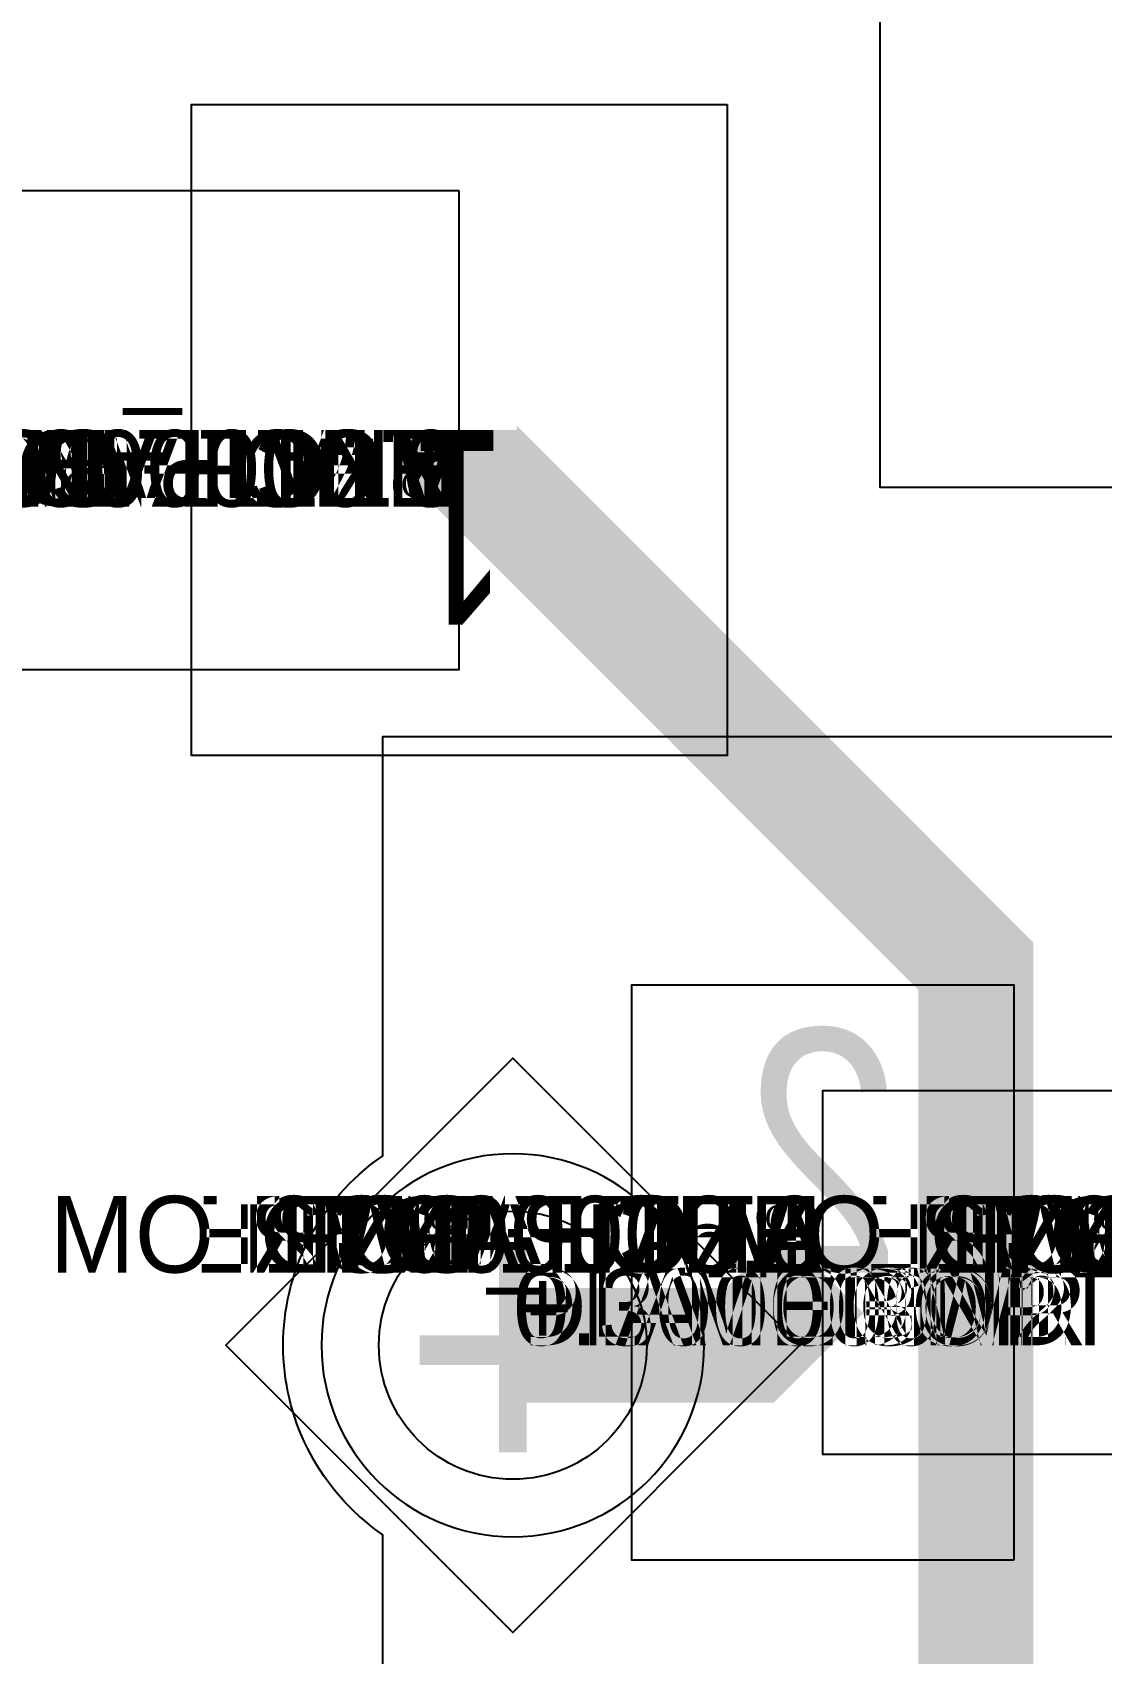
# Model space of a CAD drawing. Extents: x 0 to 323, y 0 to 320.
# Drawn here: x 46.685 to 49.478, y 24.505 to 28.738 of the extents above; entities that cross this region are included whole.
import ezdxf
from ezdxf.enums import TextEntityAlignment as Align

# ---------------------------------------------------------------- set-up
doc = ezdxf.new("R2010")
doc.units = 0
doc.header["$MEASUREMENT"] = 0
doc.layers.get('0').update_dxf_attribs({"linetype": 'CONTINUOUS'})
for name, color, linetype in [('CDN_FIGURES', 7, 'CONTINUOUS'), ('ETCH_BOTTOM', 7, 'CONTINUOUS'), ('ETCH_GND', 3, 'CONTINUOUS'), ('ETCH_INT1', 4, 'CONTINUOUS'), ('ETCH_INT2', 5, 'CONTINUOUS'), ('ETCH_PWR', 6, 'CONTINUOUS'), ('ETCH_TOP', 2, 'CONTINUOUS'), ('MANUFACTURING_NCLEGEND-1-6', 8, 'CONTINUOUS'), ('PACKAGE_GEOMETRY_ASSEMBLY_TOP', 11, 'CONTINUOUS'), ('PACKAGE_GEOMETRY_PIN_NUMBER', 9, 'CONTINUOUS')]:
    doc.layers.add(name, color=color, linetype=linetype)

# ---------------------------------------------------------------- blocks, each defined once
blk = doc.blocks.new('PAD_INFO')
for tag in ['SHAPE_TYPE', 'PAD_HEIGHT', 'PAD_LAYER', 'PAD_TYPE', 'PAD_WIDTH']:
    blk.add_attdef(tag, (0, 0), '', height=0.2)
at = {"flags": 2}
blk.add_attdef('CDN_TYPE', (0, 0), '', height=0.2, dxfattribs=at)
blk = doc.blocks.new('DRILL_INFO')
at = {"flags": 2}
blk.add_attdef('CDN_TYPE', (0, 0), '', height=0.2, dxfattribs=at)
for tag in ['FSHAPE', 'FCHAR', 'DRILL_HEIGHT', 'DIAMETER', 'PLATED', 'DRILL_WIDTH']:
    blk.add_attdef(tag, (0, 0), '', height=0.2)
blk = doc.blocks.new('VIA0700X0300')
at = {"layer": 'ETCH_BOTTOM'}
blk.add_circle((0, 0), 0.35, dxfattribs=at)
at = {"layer": 'ETCH_GND'}
blk.add_circle((0, 0), 0.35, dxfattribs=at)
at = {"layer": 'ETCH_INT1'}
blk.add_circle((0, 0), 0.35, dxfattribs=at)
at = {"layer": 'ETCH_INT2'}
blk.add_circle((0, 0), 0.35, dxfattribs=at)
at = {"layer": 'ETCH_PWR'}
blk.add_circle((0, 0), 0.35, dxfattribs=at)
at = {"layer": 'ETCH_TOP'}
blk.add_circle((0, 0), 0.35, dxfattribs=at)
ref = blk.add_blockref('PAD_INFO', (0, 0))
ref.add_attrib('PAD_LAYER', 'ETCH_TOP', (0, 0), dxfattribs={"height": 0.2})
ref.add_attrib('SHAPE_TYPE', 'NULL', (0, 0), dxfattribs={"height": 0.2})
ref.add_attrib('PAD_TYPE', 'ANTIPAD', (0, 0), dxfattribs={"height": 0.2})
ref.add_attrib('PAD_WIDTH', '0.000000', (0, 0), dxfattribs={"height": 0.2})
ref.add_attrib('PAD_HEIGHT', '0.000000', (0, 0), dxfattribs={"height": 0.2})
ref = blk.add_blockref('PAD_INFO', (0, 0))
ref.add_attrib('PAD_LAYER', 'ETCH_GND', (0, 0), dxfattribs={"height": 0.2})
ref.add_attrib('SHAPE_TYPE', 'NULL', (0, 0), dxfattribs={"height": 0.2})
ref.add_attrib('PAD_TYPE', 'ANTIPAD', (0, 0), dxfattribs={"height": 0.2})
ref.add_attrib('PAD_WIDTH', '0.000000', (0, 0), dxfattribs={"height": 0.2})
ref.add_attrib('PAD_HEIGHT', '0.000000', (0, 0), dxfattribs={"height": 0.2})
ref = blk.add_blockref('PAD_INFO', (0, 0))
ref.add_attrib('PAD_LAYER', 'ETCH_INT1', (0, 0), dxfattribs={"height": 0.2})
ref.add_attrib('SHAPE_TYPE', 'NULL', (0, 0), dxfattribs={"height": 0.2})
ref.add_attrib('PAD_TYPE', 'ANTIPAD', (0, 0), dxfattribs={"height": 0.2})
ref.add_attrib('PAD_WIDTH', '0.000000', (0, 0), dxfattribs={"height": 0.2})
ref.add_attrib('PAD_HEIGHT', '0.000000', (0, 0), dxfattribs={"height": 0.2})
ref = blk.add_blockref('PAD_INFO', (0, 0))
ref.add_attrib('PAD_LAYER', 'ETCH_INT2', (0, 0), dxfattribs={"height": 0.2})
ref.add_attrib('SHAPE_TYPE', 'NULL', (0, 0), dxfattribs={"height": 0.2})
ref.add_attrib('PAD_TYPE', 'ANTIPAD', (0, 0), dxfattribs={"height": 0.2})
ref.add_attrib('PAD_WIDTH', '0.000000', (0, 0), dxfattribs={"height": 0.2})
ref.add_attrib('PAD_HEIGHT', '0.000000', (0, 0), dxfattribs={"height": 0.2})
ref = blk.add_blockref('PAD_INFO', (0, 0))
ref.add_attrib('PAD_LAYER', 'ETCH_PWR', (0, 0), dxfattribs={"height": 0.2})
ref.add_attrib('SHAPE_TYPE', 'NULL', (0, 0), dxfattribs={"height": 0.2})
ref.add_attrib('PAD_TYPE', 'ANTIPAD', (0, 0), dxfattribs={"height": 0.2})
ref.add_attrib('PAD_WIDTH', '0.000000', (0, 0), dxfattribs={"height": 0.2})
ref.add_attrib('PAD_HEIGHT', '0.000000', (0, 0), dxfattribs={"height": 0.2})
ref = blk.add_blockref('PAD_INFO', (0, 0))
ref.add_attrib('PAD_LAYER', 'ETCH_BOTTOM', (0, 0), dxfattribs={"height": 0.2})
ref.add_attrib('SHAPE_TYPE', 'NULL', (0, 0), dxfattribs={"height": 0.2})
ref.add_attrib('PAD_TYPE', 'ANTIPAD', (0, 0), dxfattribs={"height": 0.2})
ref.add_attrib('PAD_WIDTH', '0.000000', (0, 0), dxfattribs={"height": 0.2})
ref.add_attrib('PAD_HEIGHT', '0.000000', (0, 0), dxfattribs={"height": 0.2})
ref = blk.add_blockref('PAD_INFO', (0, 0))
ref.add_attrib('PAD_LAYER', 'ETCH_TOP', (0, 0), dxfattribs={"height": 0.2})
ref.add_attrib('SHAPE_TYPE', 'NULL', (0, 0), dxfattribs={"height": 0.2})
ref.add_attrib('PAD_TYPE', 'THERMAL', (0, 0), dxfattribs={"height": 0.2})
ref.add_attrib('PAD_WIDTH', '0.000000', (0, 0), dxfattribs={"height": 0.2})
ref.add_attrib('PAD_HEIGHT', '0.000000', (0, 0), dxfattribs={"height": 0.2})
ref = blk.add_blockref('PAD_INFO', (0, 0))
ref.add_attrib('PAD_LAYER', 'ETCH_GND', (0, 0), dxfattribs={"height": 0.2})
ref.add_attrib('SHAPE_TYPE', 'NULL', (0, 0), dxfattribs={"height": 0.2})
ref.add_attrib('PAD_TYPE', 'THERMAL', (0, 0), dxfattribs={"height": 0.2})
ref.add_attrib('PAD_WIDTH', '0.000000', (0, 0), dxfattribs={"height": 0.2})
ref.add_attrib('PAD_HEIGHT', '0.000000', (0, 0), dxfattribs={"height": 0.2})
ref = blk.add_blockref('PAD_INFO', (0, 0))
ref.add_attrib('PAD_LAYER', 'ETCH_INT1', (0, 0), dxfattribs={"height": 0.2})
ref.add_attrib('SHAPE_TYPE', 'NULL', (0, 0), dxfattribs={"height": 0.2})
ref.add_attrib('PAD_TYPE', 'THERMAL', (0, 0), dxfattribs={"height": 0.2})
ref.add_attrib('PAD_WIDTH', '0.000000', (0, 0), dxfattribs={"height": 0.2})
ref.add_attrib('PAD_HEIGHT', '0.000000', (0, 0), dxfattribs={"height": 0.2})
ref = blk.add_blockref('PAD_INFO', (0, 0))
ref.add_attrib('PAD_LAYER', 'ETCH_INT2', (0, 0), dxfattribs={"height": 0.2})
ref.add_attrib('SHAPE_TYPE', 'NULL', (0, 0), dxfattribs={"height": 0.2})
ref.add_attrib('PAD_TYPE', 'THERMAL', (0, 0), dxfattribs={"height": 0.2})
ref.add_attrib('PAD_WIDTH', '0.000000', (0, 0), dxfattribs={"height": 0.2})
ref.add_attrib('PAD_HEIGHT', '0.000000', (0, 0), dxfattribs={"height": 0.2})
ref = blk.add_blockref('PAD_INFO', (0, 0))
ref.add_attrib('PAD_LAYER', 'ETCH_PWR', (0, 0), dxfattribs={"height": 0.2})
ref.add_attrib('SHAPE_TYPE', 'NULL', (0, 0), dxfattribs={"height": 0.2})
ref.add_attrib('PAD_TYPE', 'THERMAL', (0, 0), dxfattribs={"height": 0.2})
ref.add_attrib('PAD_WIDTH', '0.000000', (0, 0), dxfattribs={"height": 0.2})
ref.add_attrib('PAD_HEIGHT', '0.000000', (0, 0), dxfattribs={"height": 0.2})
ref = blk.add_blockref('PAD_INFO', (0, 0))
ref.add_attrib('PAD_LAYER', 'ETCH_BOTTOM', (0, 0), dxfattribs={"height": 0.2})
ref.add_attrib('SHAPE_TYPE', 'NULL', (0, 0), dxfattribs={"height": 0.2})
ref.add_attrib('PAD_TYPE', 'THERMAL', (0, 0), dxfattribs={"height": 0.2})
ref.add_attrib('PAD_WIDTH', '0.000000', (0, 0), dxfattribs={"height": 0.2})
ref.add_attrib('PAD_HEIGHT', '0.000000', (0, 0), dxfattribs={"height": 0.2})
ref = blk.add_blockref('PAD_INFO', (0, 0))
ref.add_attrib('PAD_LAYER', 'ETCH_TOP', (0, 0), dxfattribs={"height": 0.2})
ref.add_attrib('SHAPE_TYPE', 'CIRCLE', (0, 0), dxfattribs={"height": 0.2})
ref.add_attrib('PAD_TYPE', 'REGULAR', (0, 0), dxfattribs={"height": 0.2})
ref.add_attrib('PAD_WIDTH', '0.700000', (0, 0), dxfattribs={"height": 0.2})
ref.add_attrib('PAD_HEIGHT', '0.700000', (0, 0), dxfattribs={"height": 0.2})
ref = blk.add_blockref('PAD_INFO', (0, 0))
ref.add_attrib('PAD_LAYER', 'ETCH_GND', (0, 0), dxfattribs={"height": 0.2})
ref.add_attrib('SHAPE_TYPE', 'CIRCLE', (0, 0), dxfattribs={"height": 0.2})
ref.add_attrib('PAD_TYPE', 'REGULAR', (0, 0), dxfattribs={"height": 0.2})
ref.add_attrib('PAD_WIDTH', '0.700000', (0, 0), dxfattribs={"height": 0.2})
ref.add_attrib('PAD_HEIGHT', '0.700000', (0, 0), dxfattribs={"height": 0.2})
ref = blk.add_blockref('PAD_INFO', (0, 0))
ref.add_attrib('PAD_LAYER', 'ETCH_INT1', (0, 0), dxfattribs={"height": 0.2})
ref.add_attrib('SHAPE_TYPE', 'CIRCLE', (0, 0), dxfattribs={"height": 0.2})
ref.add_attrib('PAD_TYPE', 'REGULAR', (0, 0), dxfattribs={"height": 0.2})
ref.add_attrib('PAD_WIDTH', '0.700000', (0, 0), dxfattribs={"height": 0.2})
ref.add_attrib('PAD_HEIGHT', '0.700000', (0, 0), dxfattribs={"height": 0.2})
ref = blk.add_blockref('PAD_INFO', (0, 0))
ref.add_attrib('PAD_LAYER', 'ETCH_INT2', (0, 0), dxfattribs={"height": 0.2})
ref.add_attrib('SHAPE_TYPE', 'CIRCLE', (0, 0), dxfattribs={"height": 0.2})
ref.add_attrib('PAD_TYPE', 'REGULAR', (0, 0), dxfattribs={"height": 0.2})
ref.add_attrib('PAD_WIDTH', '0.700000', (0, 0), dxfattribs={"height": 0.2})
ref.add_attrib('PAD_HEIGHT', '0.700000', (0, 0), dxfattribs={"height": 0.2})
ref = blk.add_blockref('PAD_INFO', (0, 0))
ref.add_attrib('PAD_LAYER', 'ETCH_PWR', (0, 0), dxfattribs={"height": 0.2})
ref.add_attrib('SHAPE_TYPE', 'CIRCLE', (0, 0), dxfattribs={"height": 0.2})
ref.add_attrib('PAD_TYPE', 'REGULAR', (0, 0), dxfattribs={"height": 0.2})
ref.add_attrib('PAD_WIDTH', '0.700000', (0, 0), dxfattribs={"height": 0.2})
ref.add_attrib('PAD_HEIGHT', '0.700000', (0, 0), dxfattribs={"height": 0.2})
ref = blk.add_blockref('PAD_INFO', (0, 0))
ref.add_attrib('PAD_LAYER', 'ETCH_BOTTOM', (0, 0), dxfattribs={"height": 0.2})
ref.add_attrib('SHAPE_TYPE', 'CIRCLE', (0, 0), dxfattribs={"height": 0.2})
ref.add_attrib('PAD_TYPE', 'REGULAR', (0, 0), dxfattribs={"height": 0.2})
ref.add_attrib('PAD_WIDTH', '0.700000', (0, 0), dxfattribs={"height": 0.2})
ref.add_attrib('PAD_HEIGHT', '0.700000', (0, 0), dxfattribs={"height": 0.2})
ref = blk.add_blockref('DRILL_INFO', (0, 0))
ref.add_attrib('DIAMETER', '0.300000', (0, 0), dxfattribs={"height": 0.2})
ref.add_attrib('PLATED', 'PLATED', (0, 0), dxfattribs={"height": 0.2})
ref.add_attrib('FSHAPE', 'DIAMOND', (0, 0), dxfattribs={"height": 0.2})
ref.add_attrib('FCHAR', '+', (0, 0), dxfattribs={"height": 0.2})
ref.add_attrib('DRILL_WIDTH', '1.500000', (0, 0), dxfattribs={"height": 0.2})
ref.add_attrib('DRILL_HEIGHT', '1.500000', (0, 0), dxfattribs={"height": 0.2})
for tag in ['CDN_TYPE', 'PIN']:
    blk.add_attdef(tag, (0, 0), '', height=0.2)
at = {"flags": 2}
for tag in ['PSTKNAME', 'BBV']:
    blk.add_attdef(tag, (0, 0), '', height=0.2, dxfattribs=at)
blk = doc.blocks.new('FIGURE_DIAMOND')
at = {"layer": 'CDN_FIGURES'}
blk.add_lwpolyline([(-0.5, 0), (0, 0.5), (0.5, 0), (0, -0.5)], close=True, dxfattribs=at)
blk = doc.blocks.new('RC1400X1700TS')
at = {"layer": 'ETCH_TOP'}
blk.add_lwpolyline([(-0.7, -0.85), (-0.7, 0.85), (0.7, 0.85), (0.7, -0.85)], close=True, dxfattribs=at)
ref = blk.add_blockref('PAD_INFO', (0, 0))
ref.add_attrib('PAD_LAYER', 'ETCH_TOP', (0, 0), dxfattribs={"height": 0.2})
ref.add_attrib('SHAPE_TYPE', 'NULL', (0, 0), dxfattribs={"height": 0.2})
ref.add_attrib('PAD_TYPE', 'ANTIPAD', (0, 0), dxfattribs={"height": 0.2})
ref.add_attrib('PAD_WIDTH', '0.000000', (0, 0), dxfattribs={"height": 0.2})
ref.add_attrib('PAD_HEIGHT', '0.000000', (0, 0), dxfattribs={"height": 0.2})
ref = blk.add_blockref('PAD_INFO', (0, 0))
ref.add_attrib('PAD_LAYER', 'ETCH_GND', (0, 0), dxfattribs={"height": 0.2})
ref.add_attrib('SHAPE_TYPE', 'NULL', (0, 0), dxfattribs={"height": 0.2})
ref.add_attrib('PAD_TYPE', 'ANTIPAD', (0, 0), dxfattribs={"height": 0.2})
ref.add_attrib('PAD_WIDTH', '0.000000', (0, 0), dxfattribs={"height": 0.2})
ref.add_attrib('PAD_HEIGHT', '0.000000', (0, 0), dxfattribs={"height": 0.2})
ref = blk.add_blockref('PAD_INFO', (0, 0))
ref.add_attrib('PAD_LAYER', 'ETCH_INT1', (0, 0), dxfattribs={"height": 0.2})
ref.add_attrib('SHAPE_TYPE', 'NULL', (0, 0), dxfattribs={"height": 0.2})
ref.add_attrib('PAD_TYPE', 'ANTIPAD', (0, 0), dxfattribs={"height": 0.2})
ref.add_attrib('PAD_WIDTH', '0.000000', (0, 0), dxfattribs={"height": 0.2})
ref.add_attrib('PAD_HEIGHT', '0.000000', (0, 0), dxfattribs={"height": 0.2})
ref = blk.add_blockref('PAD_INFO', (0, 0))
ref.add_attrib('PAD_LAYER', 'ETCH_INT2', (0, 0), dxfattribs={"height": 0.2})
ref.add_attrib('SHAPE_TYPE', 'NULL', (0, 0), dxfattribs={"height": 0.2})
ref.add_attrib('PAD_TYPE', 'ANTIPAD', (0, 0), dxfattribs={"height": 0.2})
ref.add_attrib('PAD_WIDTH', '0.000000', (0, 0), dxfattribs={"height": 0.2})
ref.add_attrib('PAD_HEIGHT', '0.000000', (0, 0), dxfattribs={"height": 0.2})
ref = blk.add_blockref('PAD_INFO', (0, 0))
ref.add_attrib('PAD_LAYER', 'ETCH_PWR', (0, 0), dxfattribs={"height": 0.2})
ref.add_attrib('SHAPE_TYPE', 'NULL', (0, 0), dxfattribs={"height": 0.2})
ref.add_attrib('PAD_TYPE', 'ANTIPAD', (0, 0), dxfattribs={"height": 0.2})
ref.add_attrib('PAD_WIDTH', '0.000000', (0, 0), dxfattribs={"height": 0.2})
ref.add_attrib('PAD_HEIGHT', '0.000000', (0, 0), dxfattribs={"height": 0.2})
ref = blk.add_blockref('PAD_INFO', (0, 0))
ref.add_attrib('PAD_LAYER', 'ETCH_BOTTOM', (0, 0), dxfattribs={"height": 0.2})
ref.add_attrib('SHAPE_TYPE', 'NULL', (0, 0), dxfattribs={"height": 0.2})
ref.add_attrib('PAD_TYPE', 'ANTIPAD', (0, 0), dxfattribs={"height": 0.2})
ref.add_attrib('PAD_WIDTH', '0.000000', (0, 0), dxfattribs={"height": 0.2})
ref.add_attrib('PAD_HEIGHT', '0.000000', (0, 0), dxfattribs={"height": 0.2})
ref = blk.add_blockref('PAD_INFO', (0, 0))
ref.add_attrib('PAD_LAYER', 'ETCH_TOP', (0, 0), dxfattribs={"height": 0.2})
ref.add_attrib('SHAPE_TYPE', 'NULL', (0, 0), dxfattribs={"height": 0.2})
ref.add_attrib('PAD_TYPE', 'THERMAL', (0, 0), dxfattribs={"height": 0.2})
ref.add_attrib('PAD_WIDTH', '0.000000', (0, 0), dxfattribs={"height": 0.2})
ref.add_attrib('PAD_HEIGHT', '0.000000', (0, 0), dxfattribs={"height": 0.2})
ref = blk.add_blockref('PAD_INFO', (0, 0))
ref.add_attrib('PAD_LAYER', 'ETCH_GND', (0, 0), dxfattribs={"height": 0.2})
ref.add_attrib('SHAPE_TYPE', 'NULL', (0, 0), dxfattribs={"height": 0.2})
ref.add_attrib('PAD_TYPE', 'THERMAL', (0, 0), dxfattribs={"height": 0.2})
ref.add_attrib('PAD_WIDTH', '0.000000', (0, 0), dxfattribs={"height": 0.2})
ref.add_attrib('PAD_HEIGHT', '0.000000', (0, 0), dxfattribs={"height": 0.2})
ref = blk.add_blockref('PAD_INFO', (0, 0))
ref.add_attrib('PAD_LAYER', 'ETCH_INT1', (0, 0), dxfattribs={"height": 0.2})
ref.add_attrib('SHAPE_TYPE', 'NULL', (0, 0), dxfattribs={"height": 0.2})
ref.add_attrib('PAD_TYPE', 'THERMAL', (0, 0), dxfattribs={"height": 0.2})
ref.add_attrib('PAD_WIDTH', '0.000000', (0, 0), dxfattribs={"height": 0.2})
ref.add_attrib('PAD_HEIGHT', '0.000000', (0, 0), dxfattribs={"height": 0.2})
ref = blk.add_blockref('PAD_INFO', (0, 0))
ref.add_attrib('PAD_LAYER', 'ETCH_INT2', (0, 0), dxfattribs={"height": 0.2})
ref.add_attrib('SHAPE_TYPE', 'NULL', (0, 0), dxfattribs={"height": 0.2})
ref.add_attrib('PAD_TYPE', 'THERMAL', (0, 0), dxfattribs={"height": 0.2})
ref.add_attrib('PAD_WIDTH', '0.000000', (0, 0), dxfattribs={"height": 0.2})
ref.add_attrib('PAD_HEIGHT', '0.000000', (0, 0), dxfattribs={"height": 0.2})
ref = blk.add_blockref('PAD_INFO', (0, 0))
ref.add_attrib('PAD_LAYER', 'ETCH_PWR', (0, 0), dxfattribs={"height": 0.2})
ref.add_attrib('SHAPE_TYPE', 'NULL', (0, 0), dxfattribs={"height": 0.2})
ref.add_attrib('PAD_TYPE', 'THERMAL', (0, 0), dxfattribs={"height": 0.2})
ref.add_attrib('PAD_WIDTH', '0.000000', (0, 0), dxfattribs={"height": 0.2})
ref.add_attrib('PAD_HEIGHT', '0.000000', (0, 0), dxfattribs={"height": 0.2})
ref = blk.add_blockref('PAD_INFO', (0, 0))
ref.add_attrib('PAD_LAYER', 'ETCH_BOTTOM', (0, 0), dxfattribs={"height": 0.2})
ref.add_attrib('SHAPE_TYPE', 'NULL', (0, 0), dxfattribs={"height": 0.2})
ref.add_attrib('PAD_TYPE', 'THERMAL', (0, 0), dxfattribs={"height": 0.2})
ref.add_attrib('PAD_WIDTH', '0.000000', (0, 0), dxfattribs={"height": 0.2})
ref.add_attrib('PAD_HEIGHT', '0.000000', (0, 0), dxfattribs={"height": 0.2})
ref = blk.add_blockref('PAD_INFO', (0, 0))
ref.add_attrib('PAD_LAYER', 'ETCH_GND', (0, 0), dxfattribs={"height": 0.2})
ref.add_attrib('SHAPE_TYPE', 'NULL', (0, 0), dxfattribs={"height": 0.2})
ref.add_attrib('PAD_TYPE', 'REGULAR', (0, 0), dxfattribs={"height": 0.2})
ref.add_attrib('PAD_WIDTH', '0.000000', (0, 0), dxfattribs={"height": 0.2})
ref.add_attrib('PAD_HEIGHT', '0.000000', (0, 0), dxfattribs={"height": 0.2})
ref = blk.add_blockref('PAD_INFO', (0, 0))
ref.add_attrib('PAD_LAYER', 'ETCH_INT1', (0, 0), dxfattribs={"height": 0.2})
ref.add_attrib('SHAPE_TYPE', 'NULL', (0, 0), dxfattribs={"height": 0.2})
ref.add_attrib('PAD_TYPE', 'REGULAR', (0, 0), dxfattribs={"height": 0.2})
ref.add_attrib('PAD_WIDTH', '0.000000', (0, 0), dxfattribs={"height": 0.2})
ref.add_attrib('PAD_HEIGHT', '0.000000', (0, 0), dxfattribs={"height": 0.2})
ref = blk.add_blockref('PAD_INFO', (0, 0))
ref.add_attrib('PAD_LAYER', 'ETCH_INT2', (0, 0), dxfattribs={"height": 0.2})
ref.add_attrib('SHAPE_TYPE', 'NULL', (0, 0), dxfattribs={"height": 0.2})
ref.add_attrib('PAD_TYPE', 'REGULAR', (0, 0), dxfattribs={"height": 0.2})
ref.add_attrib('PAD_WIDTH', '0.000000', (0, 0), dxfattribs={"height": 0.2})
ref.add_attrib('PAD_HEIGHT', '0.000000', (0, 0), dxfattribs={"height": 0.2})
ref = blk.add_blockref('PAD_INFO', (0, 0))
ref.add_attrib('PAD_LAYER', 'ETCH_PWR', (0, 0), dxfattribs={"height": 0.2})
ref.add_attrib('SHAPE_TYPE', 'NULL', (0, 0), dxfattribs={"height": 0.2})
ref.add_attrib('PAD_TYPE', 'REGULAR', (0, 0), dxfattribs={"height": 0.2})
ref.add_attrib('PAD_WIDTH', '0.000000', (0, 0), dxfattribs={"height": 0.2})
ref.add_attrib('PAD_HEIGHT', '0.000000', (0, 0), dxfattribs={"height": 0.2})
ref = blk.add_blockref('PAD_INFO', (0, 0))
ref.add_attrib('PAD_LAYER', 'ETCH_BOTTOM', (0, 0), dxfattribs={"height": 0.2})
ref.add_attrib('SHAPE_TYPE', 'NULL', (0, 0), dxfattribs={"height": 0.2})
ref.add_attrib('PAD_TYPE', 'REGULAR', (0, 0), dxfattribs={"height": 0.2})
ref.add_attrib('PAD_WIDTH', '0.000000', (0, 0), dxfattribs={"height": 0.2})
ref.add_attrib('PAD_HEIGHT', '0.000000', (0, 0), dxfattribs={"height": 0.2})
ref = blk.add_blockref('DRILL_INFO', (0, 0))
ref.add_attrib('DIAMETER', '0.000000', (0, 0), dxfattribs={"height": 0.2})
ref.add_attrib('PLATED', 'PLATED', (0, 0), dxfattribs={"height": 0.2})
ref.add_attrib('FSHAPE', 'NULL', (0, 0), dxfattribs={"height": 0.2})
ref.add_attrib('DRILL_WIDTH', '0.000000', (0, 0), dxfattribs={"height": 0.2})
ref.add_attrib('DRILL_HEIGHT', '0.000000', (0, 0), dxfattribs={"height": 0.2})
ref = blk.add_blockref('PAD_INFO', (0, 0))
ref.add_attrib('PAD_LAYER', 'ETCH_TOP', (0, 0), dxfattribs={"height": 0.2})
ref.add_attrib('SHAPE_TYPE', 'RECTANGLE', (0, 0), dxfattribs={"height": 0.2})
ref.add_attrib('PAD_TYPE', 'REGULAR', (0, 0), dxfattribs={"height": 0.2})
ref.add_attrib('PAD_WIDTH', '1.400000', (0, 0), dxfattribs={"height": 0.2})
ref.add_attrib('PAD_HEIGHT', '1.700000', (0, 0), dxfattribs={"height": 0.2})
for tag in ['CDN_TYPE', 'PIN']:
    blk.add_attdef(tag, (0, 0), '', height=0.2)
at = {"flags": 2}
for tag in ['PSTKNAME', 'BBV']:
    blk.add_attdef(tag, (0, 0), '', height=0.2, dxfattribs=at)
blk = doc.blocks.new('F91')
at = {"layer": 'PACKAGE_GEOMETRY_ASSEMBLY_TOP'}
blk.add_lwpolyline([(0, -0.625), (2, -0.625), (2, 0.625), (0, 0.625)], close=True, dxfattribs=at)
at = {"layer": 'ETCH_TOP'}
ref = blk.add_blockref('RC1400X1700TS', (0, 0), dxfattribs=at)
ref.add_attrib('CDN_TYPE', 'PIN', (0, 0), dxfattribs={"height": 0.2})
ref.add_attrib('PIN', '1', (0, 0), dxfattribs={"height": 0.2})
ref = blk.add_blockref('RC1400X1700TS', (2, 0), dxfattribs=at)
ref.add_attrib('CDN_TYPE', 'PIN', (0, 0), dxfattribs={"height": 0.2})
ref.add_attrib('PIN', '2', (0, 0), dxfattribs={"height": 0.2})
at = {"flags": 2}
for tag in ['SYMBOL_TYPE', 'CDN_TYPE', 'REFDES']:
    blk.add_attdef(tag, (0, 0), '', height=0.2, dxfattribs=at)
blk = doc.blocks.new('RC1000X1500TS')
at = {"layer": 'ETCH_TOP'}
blk.add_lwpolyline([(-0.5, -0.75), (-0.5, 0.75), (0.5, 0.75), (0.5, -0.75)], close=True, dxfattribs=at)
ref = blk.add_blockref('PAD_INFO', (0, 0))
ref.add_attrib('PAD_LAYER', 'ETCH_TOP', (0, 0), dxfattribs={"height": 0.2})
ref.add_attrib('SHAPE_TYPE', 'NULL', (0, 0), dxfattribs={"height": 0.2})
ref.add_attrib('PAD_TYPE', 'ANTIPAD', (0, 0), dxfattribs={"height": 0.2})
ref.add_attrib('PAD_WIDTH', '0.000000', (0, 0), dxfattribs={"height": 0.2})
ref.add_attrib('PAD_HEIGHT', '0.000000', (0, 0), dxfattribs={"height": 0.2})
ref = blk.add_blockref('PAD_INFO', (0, 0))
ref.add_attrib('PAD_LAYER', 'ETCH_GND', (0, 0), dxfattribs={"height": 0.2})
ref.add_attrib('SHAPE_TYPE', 'NULL', (0, 0), dxfattribs={"height": 0.2})
ref.add_attrib('PAD_TYPE', 'ANTIPAD', (0, 0), dxfattribs={"height": 0.2})
ref.add_attrib('PAD_WIDTH', '0.000000', (0, 0), dxfattribs={"height": 0.2})
ref.add_attrib('PAD_HEIGHT', '0.000000', (0, 0), dxfattribs={"height": 0.2})
ref = blk.add_blockref('PAD_INFO', (0, 0))
ref.add_attrib('PAD_LAYER', 'ETCH_INT1', (0, 0), dxfattribs={"height": 0.2})
ref.add_attrib('SHAPE_TYPE', 'NULL', (0, 0), dxfattribs={"height": 0.2})
ref.add_attrib('PAD_TYPE', 'ANTIPAD', (0, 0), dxfattribs={"height": 0.2})
ref.add_attrib('PAD_WIDTH', '0.000000', (0, 0), dxfattribs={"height": 0.2})
ref.add_attrib('PAD_HEIGHT', '0.000000', (0, 0), dxfattribs={"height": 0.2})
ref = blk.add_blockref('PAD_INFO', (0, 0))
ref.add_attrib('PAD_LAYER', 'ETCH_INT2', (0, 0), dxfattribs={"height": 0.2})
ref.add_attrib('SHAPE_TYPE', 'NULL', (0, 0), dxfattribs={"height": 0.2})
ref.add_attrib('PAD_TYPE', 'ANTIPAD', (0, 0), dxfattribs={"height": 0.2})
ref.add_attrib('PAD_WIDTH', '0.000000', (0, 0), dxfattribs={"height": 0.2})
ref.add_attrib('PAD_HEIGHT', '0.000000', (0, 0), dxfattribs={"height": 0.2})
ref = blk.add_blockref('PAD_INFO', (0, 0))
ref.add_attrib('PAD_LAYER', 'ETCH_PWR', (0, 0), dxfattribs={"height": 0.2})
ref.add_attrib('SHAPE_TYPE', 'NULL', (0, 0), dxfattribs={"height": 0.2})
ref.add_attrib('PAD_TYPE', 'ANTIPAD', (0, 0), dxfattribs={"height": 0.2})
ref.add_attrib('PAD_WIDTH', '0.000000', (0, 0), dxfattribs={"height": 0.2})
ref.add_attrib('PAD_HEIGHT', '0.000000', (0, 0), dxfattribs={"height": 0.2})
ref = blk.add_blockref('PAD_INFO', (0, 0))
ref.add_attrib('PAD_LAYER', 'ETCH_BOTTOM', (0, 0), dxfattribs={"height": 0.2})
ref.add_attrib('SHAPE_TYPE', 'NULL', (0, 0), dxfattribs={"height": 0.2})
ref.add_attrib('PAD_TYPE', 'ANTIPAD', (0, 0), dxfattribs={"height": 0.2})
ref.add_attrib('PAD_WIDTH', '0.000000', (0, 0), dxfattribs={"height": 0.2})
ref.add_attrib('PAD_HEIGHT', '0.000000', (0, 0), dxfattribs={"height": 0.2})
ref = blk.add_blockref('PAD_INFO', (0, 0))
ref.add_attrib('PAD_LAYER', 'ETCH_TOP', (0, 0), dxfattribs={"height": 0.2})
ref.add_attrib('SHAPE_TYPE', 'NULL', (0, 0), dxfattribs={"height": 0.2})
ref.add_attrib('PAD_TYPE', 'THERMAL', (0, 0), dxfattribs={"height": 0.2})
ref.add_attrib('PAD_WIDTH', '0.000000', (0, 0), dxfattribs={"height": 0.2})
ref.add_attrib('PAD_HEIGHT', '0.000000', (0, 0), dxfattribs={"height": 0.2})
ref = blk.add_blockref('PAD_INFO', (0, 0))
ref.add_attrib('PAD_LAYER', 'ETCH_GND', (0, 0), dxfattribs={"height": 0.2})
ref.add_attrib('SHAPE_TYPE', 'NULL', (0, 0), dxfattribs={"height": 0.2})
ref.add_attrib('PAD_TYPE', 'THERMAL', (0, 0), dxfattribs={"height": 0.2})
ref.add_attrib('PAD_WIDTH', '0.000000', (0, 0), dxfattribs={"height": 0.2})
ref.add_attrib('PAD_HEIGHT', '0.000000', (0, 0), dxfattribs={"height": 0.2})
ref = blk.add_blockref('PAD_INFO', (0, 0))
ref.add_attrib('PAD_LAYER', 'ETCH_INT1', (0, 0), dxfattribs={"height": 0.2})
ref.add_attrib('SHAPE_TYPE', 'NULL', (0, 0), dxfattribs={"height": 0.2})
ref.add_attrib('PAD_TYPE', 'THERMAL', (0, 0), dxfattribs={"height": 0.2})
ref.add_attrib('PAD_WIDTH', '0.000000', (0, 0), dxfattribs={"height": 0.2})
ref.add_attrib('PAD_HEIGHT', '0.000000', (0, 0), dxfattribs={"height": 0.2})
ref = blk.add_blockref('PAD_INFO', (0, 0))
ref.add_attrib('PAD_LAYER', 'ETCH_INT2', (0, 0), dxfattribs={"height": 0.2})
ref.add_attrib('SHAPE_TYPE', 'NULL', (0, 0), dxfattribs={"height": 0.2})
ref.add_attrib('PAD_TYPE', 'THERMAL', (0, 0), dxfattribs={"height": 0.2})
ref.add_attrib('PAD_WIDTH', '0.000000', (0, 0), dxfattribs={"height": 0.2})
ref.add_attrib('PAD_HEIGHT', '0.000000', (0, 0), dxfattribs={"height": 0.2})
ref = blk.add_blockref('PAD_INFO', (0, 0))
ref.add_attrib('PAD_LAYER', 'ETCH_PWR', (0, 0), dxfattribs={"height": 0.2})
ref.add_attrib('SHAPE_TYPE', 'NULL', (0, 0), dxfattribs={"height": 0.2})
ref.add_attrib('PAD_TYPE', 'THERMAL', (0, 0), dxfattribs={"height": 0.2})
ref.add_attrib('PAD_WIDTH', '0.000000', (0, 0), dxfattribs={"height": 0.2})
ref.add_attrib('PAD_HEIGHT', '0.000000', (0, 0), dxfattribs={"height": 0.2})
ref = blk.add_blockref('PAD_INFO', (0, 0))
ref.add_attrib('PAD_LAYER', 'ETCH_BOTTOM', (0, 0), dxfattribs={"height": 0.2})
ref.add_attrib('SHAPE_TYPE', 'NULL', (0, 0), dxfattribs={"height": 0.2})
ref.add_attrib('PAD_TYPE', 'THERMAL', (0, 0), dxfattribs={"height": 0.2})
ref.add_attrib('PAD_WIDTH', '0.000000', (0, 0), dxfattribs={"height": 0.2})
ref.add_attrib('PAD_HEIGHT', '0.000000', (0, 0), dxfattribs={"height": 0.2})
ref = blk.add_blockref('PAD_INFO', (0, 0))
ref.add_attrib('PAD_LAYER', 'ETCH_GND', (0, 0), dxfattribs={"height": 0.2})
ref.add_attrib('SHAPE_TYPE', 'NULL', (0, 0), dxfattribs={"height": 0.2})
ref.add_attrib('PAD_TYPE', 'REGULAR', (0, 0), dxfattribs={"height": 0.2})
ref.add_attrib('PAD_WIDTH', '0.000000', (0, 0), dxfattribs={"height": 0.2})
ref.add_attrib('PAD_HEIGHT', '0.000000', (0, 0), dxfattribs={"height": 0.2})
ref = blk.add_blockref('PAD_INFO', (0, 0))
ref.add_attrib('PAD_LAYER', 'ETCH_INT1', (0, 0), dxfattribs={"height": 0.2})
ref.add_attrib('SHAPE_TYPE', 'NULL', (0, 0), dxfattribs={"height": 0.2})
ref.add_attrib('PAD_TYPE', 'REGULAR', (0, 0), dxfattribs={"height": 0.2})
ref.add_attrib('PAD_WIDTH', '0.000000', (0, 0), dxfattribs={"height": 0.2})
ref.add_attrib('PAD_HEIGHT', '0.000000', (0, 0), dxfattribs={"height": 0.2})
ref = blk.add_blockref('PAD_INFO', (0, 0))
ref.add_attrib('PAD_LAYER', 'ETCH_INT2', (0, 0), dxfattribs={"height": 0.2})
ref.add_attrib('SHAPE_TYPE', 'NULL', (0, 0), dxfattribs={"height": 0.2})
ref.add_attrib('PAD_TYPE', 'REGULAR', (0, 0), dxfattribs={"height": 0.2})
ref.add_attrib('PAD_WIDTH', '0.000000', (0, 0), dxfattribs={"height": 0.2})
ref.add_attrib('PAD_HEIGHT', '0.000000', (0, 0), dxfattribs={"height": 0.2})
ref = blk.add_blockref('PAD_INFO', (0, 0))
ref.add_attrib('PAD_LAYER', 'ETCH_PWR', (0, 0), dxfattribs={"height": 0.2})
ref.add_attrib('SHAPE_TYPE', 'NULL', (0, 0), dxfattribs={"height": 0.2})
ref.add_attrib('PAD_TYPE', 'REGULAR', (0, 0), dxfattribs={"height": 0.2})
ref.add_attrib('PAD_WIDTH', '0.000000', (0, 0), dxfattribs={"height": 0.2})
ref.add_attrib('PAD_HEIGHT', '0.000000', (0, 0), dxfattribs={"height": 0.2})
ref = blk.add_blockref('PAD_INFO', (0, 0))
ref.add_attrib('PAD_LAYER', 'ETCH_BOTTOM', (0, 0), dxfattribs={"height": 0.2})
ref.add_attrib('SHAPE_TYPE', 'NULL', (0, 0), dxfattribs={"height": 0.2})
ref.add_attrib('PAD_TYPE', 'REGULAR', (0, 0), dxfattribs={"height": 0.2})
ref.add_attrib('PAD_WIDTH', '0.000000', (0, 0), dxfattribs={"height": 0.2})
ref.add_attrib('PAD_HEIGHT', '0.000000', (0, 0), dxfattribs={"height": 0.2})
ref = blk.add_blockref('DRILL_INFO', (0, 0))
ref.add_attrib('DIAMETER', '0.000000', (0, 0), dxfattribs={"height": 0.2})
ref.add_attrib('PLATED', 'PLATED', (0, 0), dxfattribs={"height": 0.2})
ref.add_attrib('FSHAPE', 'NULL', (0, 0), dxfattribs={"height": 0.2})
ref.add_attrib('DRILL_WIDTH', '0.000000', (0, 0), dxfattribs={"height": 0.2})
ref.add_attrib('DRILL_HEIGHT', '0.000000', (0, 0), dxfattribs={"height": 0.2})
ref = blk.add_blockref('PAD_INFO', (0, 0))
ref.add_attrib('PAD_LAYER', 'ETCH_TOP', (0, 0), dxfattribs={"height": 0.2})
ref.add_attrib('SHAPE_TYPE', 'RECTANGLE', (0, 0), dxfattribs={"height": 0.2})
ref.add_attrib('PAD_TYPE', 'REGULAR', (0, 0), dxfattribs={"height": 0.2})
ref.add_attrib('PAD_WIDTH', '1.000000', (0, 0), dxfattribs={"height": 0.2})
ref.add_attrib('PAD_HEIGHT', '1.500000', (0, 0), dxfattribs={"height": 0.2})
for tag in ['CDN_TYPE', 'PIN']:
    blk.add_attdef(tag, (0, 0), '', height=0.2)
at = {"flags": 2}
for tag in ['PSTKNAME', 'BBV']:
    blk.add_attdef(tag, (0, 0), '', height=0.2, dxfattribs=at)
blk = doc.blocks.new('F56')
at = {"layer": 'PACKAGE_GEOMETRY_ASSEMBLY_TOP'}
blk.add_lwpolyline([(0, -0.475), (1.75, -0.475), (1.75, 0.475), (0, 0.475)], close=True, dxfattribs=at)
at = {"layer": 'ETCH_TOP'}
ref = blk.add_blockref('RC1000X1500TS', (0, 0), dxfattribs=at)
ref.add_attrib('CDN_TYPE', 'PIN', (0, 0), dxfattribs={"height": 0.2})
ref.add_attrib('PIN', '1', (0, 0), dxfattribs={"height": 0.2})
blk.add_blockref('RC1000X1500TS', (1.75, 0), dxfattribs=at)
at = {"flags": 2}
for tag in ['SYMBOL_TYPE', 'CDN_TYPE', 'REFDES']:
    blk.add_attdef(tag, (0, 0), '', height=0.2, dxfattribs=at)

msp = doc.modelspace()

# ---------------------------------------------------------------- linework, layer by layer
at = {"layer": 'ETCH_BOTTOM'}
for points in [[(53.9838, 27.5109, -0.789727), (52.8162, 27.5109), (52.807, 27.5499), (48.8999, 27.5499), (48.8999, 32.0501), (51.0193, 32.0501), (51.9, 31.1694), (52.7807, 32.0501), (54.9001, 32.0501), (54.9001, 30.3668), (54.9313, 30.3537, -0.66601), (54.9313, 29.2463), (54.9001, 29.2332), (54.9001, 27.5499), (53.993, 27.5499)], [(51.6501, 24.0999), (47.5999, 24.0999), (47.5999, 24.8149), (47.5796, 24.8301, -0.499604), (47.5796, 25.7899), (47.5999, 25.8051), (47.5999, 26.9001), (51.6501, 26.9001)]]:
    msp.add_lwpolyline(points, format="xyb", close=True, dxfattribs=at)
msp.add_lwpolyline([(47.94, 25.31, 0.3, 0.3, 0), (48.56, 25.31, 0.3, 0.3, 0), (48.75, 25.5, 0.3, 0.3, 0)], format="xyseb", dxfattribs=at)
at = {"layer": 'ETCH_GND'}
msp.add_lwpolyline([(48.4401, 25.31, 1), (47.4399, 25.31, 1)], format="xyb", close=True, dxfattribs=at)
at = {"layer": 'ETCH_INT2'}
msp.add_lwpolyline([(48.4401, 25.31, 1), (47.4399, 25.31, 1)], format="xyb", close=True, dxfattribs=at)
at = {"layer": 'ETCH_TOP'}
msp.add_lwpolyline([(49.15, 22.064, 0.3, 0.3, 0), (49.15, 26.3, 0.3, 0.3, 0), (47.8, 27.65, 0.3, 0.3, 0), (47.8, 27.7, 0.3, 0.3, 0)], format="xyseb", dxfattribs=at)

# ---------------------------------------------------------------- block references
at = {"rotation": 180}
msp.add_blockref('F91', (47.8, 27.7), dxfattribs=at)
at = {"xscale": -1}
msp.add_blockref('F56', (50.5, 25.5), dxfattribs=at)
at = {"layer": 'ETCH_TOP'}
msp.add_blockref('VIA0700X0300', (47.94, 25.31), dxfattribs=at)
at = {"layer": 'MANUFACTURING_NCLEGEND-1-6', "xscale": 1.5, "yscale": 1.5}
msp.add_blockref('FIGURE_DIAMOND', (47.94, 25.31), dxfattribs=at)

# ---------------------------------------------------------------- texts
at = {"layer": 'MANUFACTURING_NCLEGEND-1-6'}
msp.add_text('+', height=0.75, dxfattribs=at).set_placement((47.94, 25.31), align=Align.MIDDLE_CENTER)
at = {"layer": 'PACKAGE_GEOMETRY_PIN_NUMBER', "width": 0.649606}
msp.add_text('1', height=0.508, rotation=180, dxfattribs=at).set_placement((47.8, 27.7), align=Align.CENTER)
at = {"layer": 'PACKAGE_GEOMETRY_PIN_NUMBER', "text_generation_flag": 2, "width": 0.88}
msp.add_text('2', height=0.635, dxfattribs=at).set_placement((48.75, 25.5), align=Align.CENTER)

doc.saveas('drawing.dxf')
